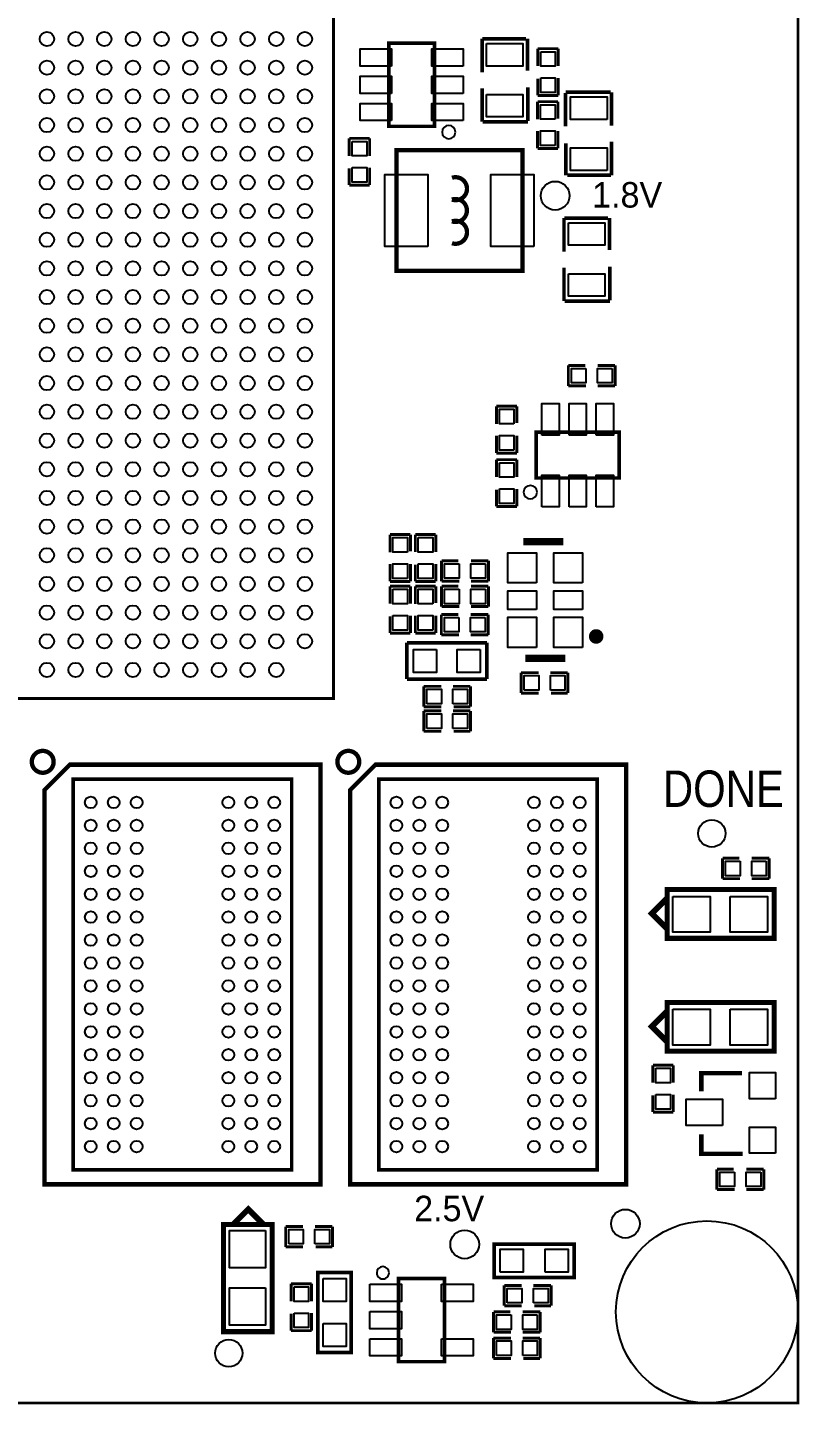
# Model space of a CAD drawing. Extents: x -9.4 to 80, y -0.1 to 86.6.
# Drawn here: x 53.11 to 80.05, y -0.05 to 47.97 of the extents above; entities that cross this region are included whole.
import ezdxf

# ---------------------------------------------------------------- set-up
doc = ezdxf.new("R2010")
doc.units = 0
for name, color, linetype in [('BG_OUTLINE', 254, 'CONTINUOUS'), ('PG_SILKSCREEN_TOP', 2, 'CONTINUOUS'), ('PIN_TOP', 1, 'CONTINUOUS')]:
    doc.layers.add(name, color=color, linetype=linetype)

msp = doc.modelspace()

# ---------------------------------------------------------------- linework, layer by layer
at = {"layer": 'BG_OUTLINE', "const_width": 0.1}
msp.add_lwpolyline([(0, 0), (79.999992, 0), (79.999992, 79.999992), (0, 79.999992), (0, 0)], dxfattribs=at)
at = {"layer": 'PG_SILKSCREEN_TOP'}
for points, const_width in [([(23.791443, 24.56622), (63.791465, 24.56622), (63.791465, 64.566241), (23.791443, 64.566241), (23.791443, 24.56622)], 0.1), ([(68.975351, 47.578543), (68.975351, 46.410143)], 0.127), ([(70.512051, 47.578543), (68.988051, 47.578543)], 0.127), ([(70.562851, 46.460943), (70.562851, 47.578543)], 0.127), ([(65.717699, 44.52112), (65.717699, 47.421114), (67.317696, 47.421114), (67.317696, 44.52112), (65.717699, 44.52112)], 0.124993), ([(70.91995, 47.231351), (70.91995, 46.621751)], 0.1016), ([(71.63115, 47.231351), (70.91995, 47.231351)], 0.1016), ([(71.63115, 47.231351), (71.63115, 46.621751)], 0.1016), ([(70.91995, 45.601357), (70.91995, 46.185557)], 0.1016), ([(71.63115, 46.210957), (71.63115, 45.601357)], 0.1016), ([(68.975351, 44.682943), (68.975351, 45.851343)], 0.127), ([(70.575551, 45.876743), (70.575551, 44.708343)], 0.127), ([(71.63115, 45.596962), (70.91995, 45.596962)], 0.1016), ([(71.886572, 45.711339), (73.461372, 45.711339)], 0.127), ([(71.886572, 44.517539), (71.886572, 45.685939)], 0.127), ([(73.486772, 45.711339), (73.486772, 44.542939)], 0.127), ([(70.912609, 45.383831), (71.623809, 45.383831)], 0.1016), ([(70.912609, 44.769811), (70.912609, 45.379411)], 0.1016), ([(71.623809, 45.379411), (71.623809, 44.795211)], 0.1016), ([(70.575551, 44.682943), (69.000751, 44.682943)], 0.127), ([(70.912609, 43.749417), (70.912609, 44.359017)], 0.1016), ([(71.623809, 43.749417), (71.623809, 44.359017)], 0.1016), ([(64.340105, 44.102579), (64.340105, 43.492979)], 0.1016), ([(65.051305, 44.102579), (64.340105, 44.102579)], 0.1016), ([(65.051305, 44.102579), (65.051305, 43.492979)], 0.1016), ([(70.384238, 39.487246), (65.984425, 39.487246), (65.984425, 43.687441), (70.384238, 43.687441), (70.384238, 39.487246)], 0.150089), ([(70.912609, 43.749417), (71.623809, 43.749417)], 0.1016), ([(71.899272, 43.933339), (71.899272, 42.815739)], 0.127), ([(73.486772, 42.815739), (73.486772, 43.984139)], 0.127), ([(64.340105, 42.472585), (64.340105, 43.056785)], 0.1016), ([(65.051305, 43.082185), (65.051305, 42.472585)], 0.1016), ([(71.950072, 42.815739), (73.474072, 42.815739)], 0.127), ([(65.051305, 42.468165), (64.340105, 42.468165)], 0.1016), ([(71.833232, 41.325063), (71.833232, 40.156663)], 0.127), ([(73.369932, 41.325063), (71.845932, 41.325063)], 0.127), ([(73.420732, 40.207463), (73.420732, 41.325063)], 0.127), ([(71.833232, 38.429463), (71.833232, 39.597863)], 0.127), ([(73.433432, 39.623263), (73.433432, 38.454863)], 0.127), ([(73.433432, 38.429463), (71.858632, 38.429463)], 0.127), ([(71.984489, 35.471506), (71.984489, 36.182706)], 0.1016), ([(71.988909, 36.182706), (72.573109, 36.182706)], 0.1016), ([(73.618903, 36.182706), (73.009303, 36.182706)], 0.1016), ([(73.618903, 35.471506), (73.618903, 36.182706)], 0.1016), ([(72.598509, 35.471506), (71.988909, 35.471506)], 0.1016), ([(73.618903, 35.471506), (73.009303, 35.471506)], 0.1016), ([(69.477687, 34.761068), (70.188887, 34.761068)], 0.1016), ([(69.477687, 34.147074), (69.477687, 34.756674)], 0.1016), ([(70.188887, 34.756674), (70.188887, 34.172474)], 0.1016), ([(69.477687, 33.12668), (69.477687, 33.73628)], 0.1016), ([(70.188887, 33.12668), (70.188887, 33.73628)], 0.1016), ([(70.86125, 33.857921), (73.76127, 33.857921), (73.76127, 32.257924), (70.86125, 32.257924), (70.86125, 33.857921)], 0.124993), ([(69.477687, 33.12668), (70.188887, 33.12668)], 0.1016), ([(69.477687, 32.89935), (69.477687, 32.28975)], 0.1016), ([(70.188887, 32.89935), (69.477687, 32.89935)], 0.1016), ([(70.188887, 32.89935), (70.188887, 32.28975)], 0.1016), ([(69.477687, 31.269356), (69.477687, 31.853556)], 0.1016), ([(70.188887, 31.878956), (70.188887, 31.269356)], 0.1016), ([(70.188887, 31.264962), (69.477687, 31.264962)], 0.1016), ([(65.763191, 30.284369), (66.474391, 30.284369)], 0.1016), ([(65.763191, 29.670375), (65.763191, 30.279975)], 0.1016), ([(66.474391, 30.279975), (66.474391, 29.695775)], 0.1016), ([(66.646933, 30.284369), (66.646933, 29.674769)], 0.1016), ([(67.358133, 30.284369), (66.646933, 30.284369)], 0.1016), ([(67.358133, 30.284369), (67.358133, 29.674769)], 0.1016), ([(70.416445, 30.035221), (71.813445, 30.035221)], 0.254), ([(65.763191, 28.649981), (65.763191, 29.259581)], 0.1016), ([(66.474391, 28.649981), (66.474391, 29.259581)], 0.1016), ([(67.358133, 29.263975), (67.358133, 28.654375)], 0.1016), ([(67.563187, 28.658922), (67.563187, 29.370122)], 0.1016), ([(67.567581, 29.370122), (68.151781, 29.370122)], 0.1016), ([(69.197576, 29.370122), (68.587976, 29.370122)], 0.1016), ([(69.197576, 28.658922), (69.197576, 29.370122)], 0.1016), ([(66.646933, 28.654375), (66.646933, 29.238575)], 0.1016), ([(65.763191, 28.649981), (66.474391, 28.649981)], 0.1016), ([(65.763191, 28.482519), (65.763191, 27.872919)], 0.1016), ([(66.474391, 28.482519), (65.763191, 28.482519)], 0.1016), ([(66.474391, 28.482519), (66.474391, 27.872919)], 0.1016), ([(67.358133, 28.649981), (66.646933, 28.649981)], 0.1016), ([(66.646933, 28.482519), (67.358133, 28.482519)], 0.1016), ([(66.646933, 27.868499), (66.646933, 28.478124)], 0.1016), ([(67.358133, 28.478124), (67.358108, 27.893924)], 0.1016), ([(67.563187, 27.773986), (67.563187, 28.485186)], 0.1016), ([(68.177181, 28.658922), (67.567581, 28.658922)], 0.1016), ([(67.567581, 28.485186), (68.151781, 28.485186)], 0.1016), ([(69.197576, 28.658922), (68.587976, 28.658922)], 0.1016), ([(69.197576, 28.485186), (68.587976, 28.485186)], 0.1016), ([(69.197576, 27.773986), (69.197576, 28.485186)], 0.1016), ([(65.763191, 26.852524), (65.763191, 27.436724)], 0.1016), ([(66.474391, 27.462124), (66.474391, 26.852524)], 0.1016), ([(66.646908, 26.84813), (66.646933, 27.45773)], 0.1016), ([(67.358108, 26.84813), (67.358133, 27.45773)], 0.1016), ([(67.553535, 26.786942), (67.553535, 27.498142)], 0.1016), ([(67.557929, 27.498142), (68.142129, 27.498142)], 0.1016), ([(68.177181, 27.773986), (67.567581, 27.773986)], 0.1016), ([(69.187924, 27.498142), (68.578324, 27.498142)], 0.1016), ([(69.197576, 27.773986), (68.587976, 27.773986)], 0.1016), ([(69.187924, 26.786942), (69.187924, 27.498142)], 0.1016), ([(66.474391, 26.84813), (65.763191, 26.84813)], 0.1016), ([(66.646908, 26.84813), (67.358108, 26.84813)], 0.1016), ([(66.351633, 25.243714), (66.351633, 26.513714)], 0.127), ([(66.351633, 26.513714), (69.145633, 26.513714)], 0.127), ([(68.167529, 26.786942), (67.557929, 26.786942)], 0.1016), ([(69.187924, 26.786942), (68.578324, 26.786942)], 0.1016), ([(69.145633, 26.513714), (69.145633, 25.243714)], 0.127), ([(70.479945, 25.971221), (71.876945, 25.971221)], 0.254), ([(70.337197, 25.46919), (70.337197, 24.75799)], 0.1016), ([(70.337197, 25.46919), (70.946797, 25.46919)], 0.1016), ([(71.357592, 25.46919), (71.967192, 25.46919)], 0.1016), ([(71.971586, 25.46919), (71.971586, 24.75799)], 0.1016), ([(69.145633, 25.243714), (66.351633, 25.243714)], 0.127), ([(66.940074, 24.991924), (66.940074, 24.280724)], 0.1016), ([(66.940074, 24.991924), (67.549674, 24.991924)], 0.1016), ([(67.960469, 24.991924), (68.570069, 24.991924)], 0.1016), ([(68.574463, 24.991924), (68.574463, 24.280724)], 0.1016), ([(70.337197, 24.75799), (70.946797, 24.75799)], 0.1016), ([(71.967192, 24.75799), (71.382992, 24.75799)], 0.1016), ([(66.940074, 24.280724), (67.549674, 24.280724)], 0.1016), ([(66.940074, 24.135766), (66.940074, 23.424566)], 0.1016), ([(66.940074, 24.135766), (67.549674, 24.135766)], 0.1016), ([(67.960469, 24.135766), (68.570069, 24.135766)], 0.1016), ([(68.570069, 24.280724), (67.985869, 24.280724)], 0.1016), ([(68.574488, 24.135766), (68.574488, 23.424566)], 0.1016), ([(66.940074, 23.424566), (67.549674, 23.424566)], 0.1016), ([(68.570069, 23.424566), (67.985869, 23.424566)], 0.1016), ([(63.339193, 7.626934), (53.704007, 7.626934), (53.704007, 21.372957), (54.593007, 22.261957), (63.339193, 22.261957), (63.339193, 7.626934)], 0.1524), ([(74.002646, 7.626934), (64.367461, 7.626934), (64.367461, 21.372957), (65.256461, 22.261957), (74.002646, 22.261957), (74.002646, 7.626934)], 0.1524), ([(62.3316, 21.751646), (54.7116, 21.751646), (54.7116, 8.137246), (62.3316, 8.137246), (62.3316, 21.751646)], 0.127), ([(72.995053, 21.751646), (65.375053, 21.751646), (65.375053, 8.137246), (72.995053, 8.137246), (72.995053, 21.751646)], 0.127), ([(77.361923, 18.287644), (77.361923, 18.998844)], 0.1016), ([(77.366343, 18.998844), (77.950543, 18.998844)], 0.1016), ([(78.996337, 18.998844), (78.386737, 18.998844)], 0.1016), ([(78.996337, 18.287644), (78.996337, 18.998844)], 0.1016), ([(77.975943, 18.287644), (77.366343, 18.287644)], 0.1016), ([(78.996337, 18.287644), (78.386737, 18.287644)], 0.1016), ([(79.16451, 17.728921), (79.16451, 16.204921), (75.43071, 16.204921), (75.43071, 17.906721), (79.16451, 17.906721), (79.16451, 17.728921)], 0.1778), ([(75.40531, 17.551121), (75.37991, 17.551121), (74.89731, 17.068521), (75.37991, 16.585921), (75.40531, 16.585921)], 0.2032), ([(79.16451, 13.793953), (79.16451, 12.269953), (75.43071, 12.269953), (75.43071, 13.971753), (79.16451, 13.971753), (79.16451, 13.793953)], 0.1778), ([(75.40531, 13.616153), (75.37991, 13.616153), (74.89731, 13.133553), (75.37991, 12.650953), (75.40531, 12.650953)], 0.2032), ([(74.937214, 11.779301), (74.937214, 11.169701)], 0.1016), ([(75.648414, 11.779301), (74.937214, 11.779301)], 0.1016), ([(75.648414, 11.779301), (75.648414, 11.169701)], 0.1016), ([(76.625323, 10.870184), (76.625323, 11.505184), (78.047723, 11.505184)], 0.1524), ([(74.937214, 10.149307), (74.937214, 10.733507)], 0.1016), ([(75.648414, 10.758907), (75.648414, 10.149307)], 0.1016), ([(75.648414, 10.144887), (74.937214, 10.144887)], 0.1016), ([(76.625323, 9.371584), (76.625323, 8.685784), (78.073123, 8.685784)], 0.1524), ([(77.169899, 7.443622), (77.169899, 8.154822)], 0.1016), ([(77.174319, 8.154822), (77.758519, 8.154822)], 0.1016), ([(78.804313, 8.154822), (78.194713, 8.154822)], 0.1016), ([(78.804313, 7.443622), (78.804313, 8.154822)], 0.1016), ([(77.783919, 7.443622), (77.174319, 7.443622)], 0.1016), ([(78.804313, 7.443622), (78.194713, 7.443622)], 0.1016), ([(61.297515, 6.248705), (61.297515, 6.274105), (60.814915, 6.756705), (60.332315, 6.274105), (60.332315, 6.248705)], 0.2032), ([(61.475315, 2.489505), (59.951315, 2.489505), (59.951315, 6.223305), (61.653115, 6.223305), (61.653115, 2.489505), (61.475315, 2.489505)], 0.1778), ([(62.121059, 6.156071), (62.121059, 5.444871)], 0.1016), ([(62.121059, 6.156071), (62.730659, 6.156071)], 0.1016), ([(63.141454, 6.156071), (63.751054, 6.156071)], 0.1016), ([(63.755448, 6.156071), (63.755448, 5.444871)], 0.1016), ([(62.121059, 5.444871), (62.730659, 5.444871)], 0.1016), ([(63.751054, 5.444871), (63.166854, 5.444871)], 0.1016), ([(72.190127, 4.376268), (69.396127, 4.376268), (69.396127, 5.544668), (72.190127, 5.544668), (72.190127, 4.376268)], 0.127), ([(63.24407, 1.761973), (63.24407, 4.555973), (64.41247, 4.555973), (64.41247, 1.761973), (63.24407, 1.761973)], 0.127), ([(67.659733, 4.343146), (67.659733, 1.443152), (66.059736, 1.443152), (66.059736, 4.343146), (67.659733, 4.343146)], 0.124993), ([(62.312677, 4.159098), (62.312677, 3.549498)], 0.1016), ([(63.023877, 4.159098), (62.312677, 4.159098)], 0.1016), ([(63.023877, 4.159098), (63.023877, 3.549498)], 0.1016), ([(69.748806, 4.100957), (69.748806, 3.389757)], 0.1016), ([(69.748806, 4.100957), (70.358406, 4.100957)], 0.1016), ([(70.769201, 4.100957), (71.378801, 4.100957)], 0.1016), ([(71.383195, 4.100957), (71.383195, 3.389757)], 0.1016), ([(69.748806, 3.389757), (70.358406, 3.389757)], 0.1016), ([(71.378801, 3.389757), (70.794601, 3.389757)], 0.1016), ([(62.312677, 2.529103), (62.312677, 3.113303)], 0.1016), ([(63.023877, 3.138703), (63.023877, 2.529103)], 0.1016), ([(69.371362, 2.468245), (69.371362, 3.179445)], 0.1016), ([(69.375757, 3.179445), (69.959957, 3.179445)], 0.1016), ([(71.005751, 3.179445), (70.396151, 3.179445)], 0.1016), ([(71.005751, 2.468245), (71.005751, 3.179445)], 0.1016), ([(63.023877, 2.524709), (62.312677, 2.524709)], 0.1016), ([(69.985357, 2.468245), (69.375757, 2.468245)], 0.1016), ([(71.005751, 2.468245), (70.396151, 2.468245)], 0.1016), ([(69.371362, 2.265807), (69.371362, 1.554607)], 0.1016), ([(69.371362, 2.265807), (69.980962, 2.265807)], 0.1016), ([(70.391757, 2.265807), (71.001357, 2.265807)], 0.1016), ([(71.005751, 2.265807), (71.005751, 1.554607)], 0.1016), ([(69.371362, 1.554607), (69.980962, 1.554607)], 0.1016), ([(71.001357, 1.554607), (70.417157, 1.554607)], 0.1016)]:
    msp.add_lwpolyline(points, dxfattribs=dict(at, const_width=const_width))
for points in [[(68.047311, 44.32013, 1), (67.578905, 44.320118, 1)], [(70.894448, 31.762522, 1), (70.426072, 31.762502, 1)], [(65.729028, 4.544162, 1), (65.29802, 4.544138, 1)]]:
    msp.add_lwpolyline(points, format="xyb", close=True, dxfattribs=at)
for points, const_width in [([(67.924223, 41.967353, 1.382222), (67.924223, 42.727347)], 0.150089), ([(67.924223, 41.207334, 1.373648), (67.924223, 41.967353)], 0.150089), ([(67.924223, 40.447341, 1.382222), (67.924223, 41.207334)], 0.150089), ([(73.083445, 26.733221, 1.000006), (72.829445, 26.733195, 0.999994), (73.083445, 26.733221)], 0.254), ([(54.0258, 22.361246, 1), (53.2638, 22.361246, 1), (54.0258, 22.361246)], 0.1524), ([(64.689253, 22.361246, 1), (63.927253, 22.361246, 1), (64.689253, 22.361246)], 0.1524)]:
    msp.add_lwpolyline(points, format="xyb", dxfattribs=dict(at, const_width=const_width))
at = {"layer": 'PIN_TOP'}
for points in [[(65.817686, 46.621141), (64.717689, 46.621141), (64.717689, 47.22114), (65.817686, 47.22114)], [(68.317707, 46.621141), (67.217709, 46.621141), (67.217709, 47.22114), (68.317707, 47.22114)], [(69.127751, 47.413443), (70.397751, 47.413443), (70.397751, 46.626043), (69.127751, 46.626043)], [(71.02155, 47.125357), (71.52955, 47.125357), (71.52955, 46.617357), (71.02155, 46.617357)], [(65.817686, 45.67113), (64.717689, 45.67113), (64.717689, 46.271129), (65.817686, 46.271129)], [(68.317707, 45.67113), (67.217709, 45.67113), (67.217709, 46.271129), (68.317707, 46.271129)], [(71.02155, 46.210957), (71.52955, 46.210957), (71.52955, 45.702957), (71.02155, 45.702957)], [(69.127751, 45.635443), (70.397751, 45.635443), (70.397751, 44.848043), (69.127751, 44.848043)], [(65.817686, 44.72112), (64.717689, 44.72112), (64.717689, 45.321118), (65.817686, 45.321118)], [(68.317707, 44.72112), (67.217709, 44.72112), (67.217709, 45.321118), (68.317707, 45.321118)], [(71.522209, 44.769811), (71.014209, 44.769811), (71.014209, 45.277811), (71.522209, 45.277811)], [(73.334372, 44.758839), (72.064372, 44.758839), (72.064372, 45.546239), (73.334372, 45.546239)], [(71.522209, 43.855411), (71.014209, 43.855411), (71.014209, 44.363411), (71.522209, 44.363411)], [(64.441705, 43.996585), (64.949705, 43.996585), (64.949705, 43.488585), (64.441705, 43.488585)], [(73.334372, 42.980839), (72.064372, 42.980839), (72.064372, 43.768239), (73.334372, 43.768239)], [(64.441705, 43.082185), (64.949705, 43.082185), (64.949705, 42.574185), (64.441705, 42.574185)], [(67.084258, 40.337397), (65.584159, 40.337397), (65.584159, 42.83729), (67.084258, 42.83729)], [(70.784479, 40.337397), (69.28438, 40.337397), (69.28438, 42.83729), (70.784479, 42.83729)], [(71.985632, 41.159963), (73.255632, 41.159963), (73.255632, 40.372563), (71.985632, 40.372563)], [(71.985632, 39.381963), (73.255632, 39.381963), (73.255632, 38.594563), (71.985632, 38.594563)], [(72.598509, 36.081106), (72.598509, 35.573106), (72.090509, 35.573106), (72.090509, 36.081106)], [(73.512909, 36.081106), (73.512909, 35.573106), (73.004909, 35.573106), (73.004909, 36.081106)], [(70.087287, 34.147074), (69.579287, 34.147074), (69.579287, 34.655074), (70.087287, 34.655074)], [(71.06125, 33.757921), (71.06125, 34.857919), (71.661249, 34.857919), (71.661249, 33.757921)], [(72.011261, 33.757921), (72.011261, 34.857919), (72.611259, 34.857919), (72.611259, 33.757921)], [(72.961271, 33.757921), (72.961271, 34.857919), (73.56127, 34.857919), (73.56127, 33.757921)], [(70.087287, 33.232674), (69.579287, 33.232674), (69.579287, 33.740674), (70.087287, 33.740674)], [(69.579287, 32.793356), (70.087287, 32.793356), (70.087287, 32.285356), (69.579287, 32.285356)], [(71.06125, 31.2579), (71.06125, 32.357898), (71.661249, 32.357898), (71.661249, 31.2579)], [(72.011261, 31.2579), (72.011261, 32.357898), (72.611259, 32.357898), (72.611259, 31.2579)], [(72.961271, 31.2579), (72.961271, 32.357898), (73.56127, 32.357898), (73.56127, 31.2579)], [(69.579287, 31.878956), (70.087287, 31.878956), (70.087287, 31.370956), (69.579287, 31.370956)], [(66.372791, 29.670375), (65.864791, 29.670375), (65.864791, 30.178375), (66.372791, 30.178375)], [(66.748533, 30.178375), (67.256533, 30.178375), (67.256533, 29.670375), (66.748533, 29.670375)], [(70.878344, 28.603207), (69.878346, 28.603207), (69.878346, 29.653217), (70.878344, 29.653217)], [(72.478544, 28.603207), (71.478546, 28.603207), (71.478546, 29.653217), (72.478544, 29.653217)], [(66.372791, 28.755975), (65.864791, 28.755975), (65.864791, 29.263975), (66.372791, 29.263975)], [(66.748533, 29.263975), (67.256533, 29.263975), (67.256533, 28.755975), (66.748533, 28.755975)], [(68.177181, 29.268522), (68.177181, 28.760522), (67.669181, 28.760522), (67.669181, 29.268522)], [(69.091581, 29.268522), (69.091581, 28.760522), (68.583581, 28.760522), (68.583581, 29.268522)], [(65.864791, 28.376524), (66.372791, 28.376524), (66.372791, 27.868524), (65.864791, 27.868524)], [(67.256533, 27.868524), (66.748533, 27.868524), (66.748533, 28.376524), (67.256533, 28.376524)], [(68.177181, 28.383586), (68.177181, 27.875586), (67.669181, 27.875586), (67.669181, 28.383586)], [(69.091581, 28.383586), (69.091581, 27.875586), (68.583581, 27.875586), (68.583581, 28.383586)], [(70.878344, 27.678215), (69.878346, 27.678215), (69.878346, 28.328226), (70.878344, 28.328226)], [(72.478544, 27.678215), (71.478546, 27.678215), (71.478546, 28.328226), (72.478544, 28.328226)], [(65.864791, 27.462124), (66.372791, 27.462124), (66.372791, 26.954124), (65.864791, 26.954124)], [(67.256533, 26.954124), (66.748533, 26.954124), (66.748533, 27.462124), (67.256533, 27.462124)], [(68.167529, 27.396542), (68.167529, 26.888542), (67.659529, 26.888542), (67.659529, 27.396542)], [(69.081929, 27.396542), (69.081929, 26.888542), (68.573929, 26.888542), (68.573929, 27.396542)], [(70.878344, 26.353224), (69.878346, 26.353224), (69.878346, 27.403235), (70.878344, 27.403235)], [(72.478544, 26.353224), (71.478546, 26.353224), (71.478546, 27.403235), (72.478544, 27.403235)], [(67.386683, 26.278764), (67.386683, 25.478664), (66.586583, 25.478664), (66.586583, 26.278764)], [(68.910683, 26.278764), (68.910683, 25.478664), (68.110583, 25.478664), (68.110583, 26.278764)], [(70.443192, 24.85959), (70.443192, 25.36759), (70.951192, 25.36759), (70.951192, 24.85959)], [(71.357592, 24.85959), (71.357592, 25.36759), (71.865592, 25.36759), (71.865592, 24.85959)], [(67.046069, 24.382324), (67.046069, 24.890324), (67.554069, 24.890324), (67.554069, 24.382324)], [(67.960469, 24.382324), (67.960469, 24.890324), (68.468469, 24.890324), (68.468469, 24.382324)], [(67.046069, 23.526166), (67.046069, 24.034166), (67.554069, 24.034166), (67.554069, 23.526166)], [(67.960469, 23.526166), (67.960469, 24.034166), (68.468469, 24.034166), (68.468469, 23.526166)], [(77.975943, 18.897244), (77.975943, 18.389244), (77.467943, 18.389244), (77.467943, 18.897244)], [(78.890343, 18.897244), (78.890343, 18.389244), (78.382343, 18.389244), (78.382343, 18.897244)], [(75.634913, 17.668075), (76.934911, 17.668075), (76.934911, 16.418166), (75.634913, 16.418166)], [(77.634909, 17.668075), (78.934907, 17.668075), (78.934907, 16.418166), (77.634909, 16.418166)], [(75.634913, 13.733107), (76.934911, 13.733107), (76.934911, 12.483198), (75.634913, 12.483198)], [(77.634909, 13.733107), (78.934907, 13.733107), (78.934907, 12.483198), (77.634909, 12.483198)], [(75.038814, 11.673307), (75.546814, 11.673307), (75.546814, 11.165307), (75.038814, 11.165307)], [(79.213977, 10.613225), (78.303869, 10.613225), (78.303869, 11.523332), (79.213977, 11.523332)], [(75.038814, 10.758907), (75.546814, 10.758907), (75.546814, 10.250907), (75.038814, 10.250907)], [(77.36393, 9.683331), (76.09393, 9.683331), (76.09393, 10.593438), (77.36393, 10.593438)], [(79.213977, 8.71333), (78.303869, 8.71333), (78.303869, 9.623438), (79.213977, 9.623438)], [(77.783919, 8.053222), (77.783919, 7.545222), (77.275919, 7.545222), (77.275919, 8.053222)], [(78.698319, 8.053222), (78.698319, 7.545222), (78.190319, 7.545222), (78.190319, 8.053222)], [(61.414469, 6.019101), (61.414469, 4.719104), (60.164561, 4.719104), (60.164561, 6.019101)], [(62.227054, 5.546471), (62.227054, 6.054471), (62.735054, 6.054471), (62.735054, 5.546471)], [(63.141454, 5.546471), (63.141454, 6.054471), (63.649454, 6.054471), (63.649454, 5.546471)], [(69.605677, 4.560418), (69.605677, 5.360518), (70.405777, 5.360518), (70.405777, 4.560418)], [(71.180477, 4.560418), (71.180477, 5.360518), (71.980577, 5.360518), (71.980577, 4.560418)], [(63.42822, 4.346423), (64.22832, 4.346423), (64.22832, 3.546323), (63.42822, 3.546323)], [(61.414469, 4.019105), (61.414469, 2.719108), (60.164561, 2.719108), (60.164561, 4.019105)], [(62.414277, 4.053103), (62.922277, 4.053103), (62.922277, 3.545103), (62.414277, 3.545103)], [(65.059725, 4.143172), (66.159723, 4.143172), (66.159723, 3.543173), (65.059725, 3.543173)], [(67.559745, 4.143172), (68.659743, 4.143172), (68.659743, 3.543173), (67.559745, 3.543173)], [(69.854801, 3.491357), (69.854801, 3.999357), (70.362801, 3.999357), (70.362801, 3.491357)], [(70.769201, 3.491357), (70.769201, 3.999357), (71.277201, 3.999357), (71.277201, 3.491357)], [(62.414277, 3.138703), (62.922277, 3.138703), (62.922277, 2.630703), (62.414277, 2.630703)], [(65.059725, 3.193161), (66.159723, 3.193161), (66.159723, 2.593162), (65.059725, 2.593162)], [(69.985357, 3.077845), (69.985357, 2.569845), (69.477357, 2.569845), (69.477357, 3.077845)], [(70.899757, 3.077845), (70.899757, 2.569845), (70.391757, 2.569845), (70.391757, 3.077845)], [(63.42822, 2.771623), (64.22832, 2.771623), (64.22832, 1.971523), (63.42822, 1.971523)], [(65.059725, 2.24315), (66.159723, 2.24315), (66.159723, 1.643151), (65.059725, 1.643151)], [(67.559745, 2.24315), (68.659743, 2.24315), (68.659743, 1.643151), (67.559745, 1.643151)], [(69.477357, 1.656207), (69.477357, 2.164207), (69.985357, 2.164207), (69.985357, 1.656207)], [(70.391757, 1.656207), (70.391757, 2.164207), (70.899757, 2.164207), (70.899757, 1.656207)]]:
    msp.add_lwpolyline(points, close=True, dxfattribs=at)
for centre, radius in [((53.79146, 47.566224), 0.249999), ((54.791458, 47.566224), 0.249999), ((55.791456, 47.566224), 0.249999), ((56.791454, 47.566224), 0.249999), ((57.791452, 47.566224), 0.249999), ((58.79145, 47.566224), 0.249999), ((59.791448, 47.566224), 0.249999), ((60.791446, 47.566224), 0.249999), ((61.791444, 47.566224), 0.249999), ((62.791442, 47.566224), 0.249999), ((53.79146, 46.566226), 0.249999), ((54.791458, 46.566226), 0.249999), ((55.791456, 46.566226), 0.249999), ((56.791454, 46.566226), 0.249999), ((57.791452, 46.566226), 0.249999), ((58.79145, 46.566226), 0.249999), ((59.791448, 46.566226), 0.249999), ((60.791446, 46.566226), 0.249999), ((61.791444, 46.566226), 0.249999), ((62.791442, 46.566226), 0.249999), ((53.79146, 45.566228), 0.249999), ((54.791458, 45.566228), 0.249999), ((55.791456, 45.566228), 0.249999), ((56.791454, 45.566228), 0.249999), ((57.791452, 45.566228), 0.249999), ((58.79145, 45.566228), 0.249999), ((59.791448, 45.566228), 0.249999), ((60.791446, 45.566228), 0.249999), ((61.791444, 45.566228), 0.249999), ((62.791442, 45.566228), 0.249999), ((53.79146, 44.56623), 0.249999), ((54.791458, 44.56623), 0.249999), ((55.791456, 44.56623), 0.249999), ((56.791454, 44.56623), 0.249999), ((57.791452, 44.56623), 0.249999), ((58.79145, 44.56623), 0.249999), ((59.791448, 44.56623), 0.249999), ((60.791446, 44.56623), 0.249999), ((61.791444, 44.56623), 0.249999), ((62.791442, 44.56623), 0.249999), ((53.79146, 43.566232), 0.249999), ((54.791458, 43.566232), 0.249999), ((55.791456, 43.566232), 0.249999), ((56.791454, 43.566232), 0.249999), ((57.791452, 43.566232), 0.249999), ((58.79145, 43.566232), 0.249999), ((59.791448, 43.566232), 0.249999), ((60.791446, 43.566232), 0.249999), ((61.791444, 43.566232), 0.249999), ((62.791442, 43.566232), 0.249999), ((53.79146, 42.566234), 0.249999), ((54.791458, 42.566234), 0.249999), ((55.791456, 42.566234), 0.249999), ((56.791454, 42.566234), 0.249999), ((57.791452, 42.566234), 0.249999), ((58.79145, 42.566234), 0.249999), ((59.791448, 42.566234), 0.249999), ((60.791446, 42.566234), 0.249999), ((61.791444, 42.566234), 0.249999), ((62.791442, 42.566234), 0.249999), ((71.525638, 42.103243), 0.499999), ((53.79146, 41.566236), 0.249999), ((54.791458, 41.566236), 0.249999), ((55.791456, 41.566236), 0.249999), ((56.791454, 41.566236), 0.249999), ((57.791452, 41.566236), 0.249999), ((58.79145, 41.566236), 0.249999), ((59.791448, 41.566236), 0.249999), ((60.791446, 41.566236), 0.249999), ((61.791444, 41.566236), 0.249999), ((62.791442, 41.566236), 0.249999), ((53.79146, 40.566238), 0.249999), ((54.791458, 40.566238), 0.249999), ((55.791456, 40.566238), 0.249999), ((56.791454, 40.566238), 0.249999), ((57.791452, 40.566238), 0.249999), ((58.79145, 40.566238), 0.249999), ((59.791448, 40.566238), 0.249999), ((60.791446, 40.566238), 0.249999), ((61.791444, 40.566238), 0.249999), ((62.791442, 40.566238), 0.249999), ((53.79146, 39.56624), 0.249999), ((54.791458, 39.56624), 0.249999), ((55.791456, 39.56624), 0.249999), ((56.791454, 39.56624), 0.249999), ((57.791452, 39.56624), 0.249999), ((58.79145, 39.56624), 0.249999), ((59.791448, 39.56624), 0.249999), ((60.791446, 39.56624), 0.249999), ((61.791444, 39.56624), 0.249999), ((62.791442, 39.56624), 0.249999), ((53.79146, 38.566242), 0.249999), ((54.791458, 38.566242), 0.249999), ((55.791456, 38.566242), 0.249999), ((56.791454, 38.566242), 0.249999), ((57.791452, 38.566242), 0.249999), ((58.79145, 38.566242), 0.249999), ((59.791448, 38.566242), 0.249999), ((60.791446, 38.566242), 0.249999), ((61.791444, 38.566242), 0.249999), ((62.791442, 38.566242), 0.249999), ((53.79146, 37.566219), 0.249999), ((54.791458, 37.566219), 0.249999), ((55.791456, 37.566219), 0.249999), ((56.791454, 37.566219), 0.249999), ((57.791452, 37.566219), 0.249999), ((58.79145, 37.566219), 0.249999), ((59.791448, 37.566219), 0.249999), ((60.791446, 37.566219), 0.249999), ((61.791444, 37.566219), 0.249999), ((62.791442, 37.566219), 0.249999), ((53.79146, 36.566221), 0.249999), ((54.791458, 36.566221), 0.249999), ((55.791456, 36.566221), 0.249999), ((56.791454, 36.566221), 0.249999), ((57.791452, 36.566221), 0.249999), ((58.79145, 36.566221), 0.249999), ((59.791448, 36.566221), 0.249999), ((60.791446, 36.566221), 0.249999), ((61.791444, 36.566221), 0.249999), ((62.791442, 36.566221), 0.249999), ((53.79146, 35.566223), 0.249999), ((54.791458, 35.566223), 0.249999), ((55.791456, 35.566223), 0.249999), ((56.791454, 35.566223), 0.249999), ((57.791452, 35.566223), 0.249999), ((58.79145, 35.566223), 0.249999), ((59.791448, 35.566223), 0.249999), ((60.791446, 35.566223), 0.249999), ((61.791444, 35.566223), 0.249999), ((62.791442, 35.566223), 0.249999), ((53.79146, 34.566225), 0.249999), ((54.791458, 34.566225), 0.249999), ((55.791456, 34.566225), 0.249999), ((56.791454, 34.566225), 0.249999), ((57.791452, 34.566225), 0.249999), ((58.79145, 34.566225), 0.249999), ((59.791448, 34.566225), 0.249999), ((60.791446, 34.566225), 0.249999), ((61.791444, 34.566225), 0.249999), ((62.791442, 34.566225), 0.249999), ((53.79146, 33.566227), 0.249999), ((54.791458, 33.566227), 0.249999), ((55.791456, 33.566227), 0.249999), ((56.791454, 33.566227), 0.249999), ((57.791452, 33.566227), 0.249999), ((58.79145, 33.566227), 0.249999), ((59.791448, 33.566227), 0.249999), ((60.791446, 33.566227), 0.249999), ((61.791444, 33.566227), 0.249999), ((62.791442, 33.566227), 0.249999), ((53.79146, 32.566229), 0.249999), ((54.791458, 32.566229), 0.249999), ((55.791456, 32.566229), 0.249999), ((56.791454, 32.566229), 0.249999), ((57.791452, 32.566229), 0.249999), ((58.79145, 32.566229), 0.249999), ((59.791448, 32.566229), 0.249999), ((60.791446, 32.566229), 0.249999), ((61.791444, 32.566229), 0.249999), ((62.791442, 32.566229), 0.249999), ((53.79146, 31.566231), 0.249999), ((54.791458, 31.566231), 0.249999), ((55.791456, 31.566231), 0.249999), ((56.791454, 31.566231), 0.249999), ((57.791452, 31.566231), 0.249999), ((58.79145, 31.566231), 0.249999), ((59.791448, 31.566231), 0.249999), ((60.791446, 31.566231), 0.249999), ((61.791444, 31.566231), 0.249999), ((62.791442, 31.566231), 0.249999), ((53.79146, 30.566233), 0.249999), ((54.791458, 30.566233), 0.249999), ((55.791456, 30.566233), 0.249999), ((56.791454, 30.566233), 0.249999), ((57.791452, 30.566233), 0.249999), ((58.79145, 30.566233), 0.249999), ((59.791448, 30.566233), 0.249999), ((60.791446, 30.566233), 0.249999), ((61.791444, 30.566233), 0.249999), ((62.791442, 30.566233), 0.249999), ((53.79146, 29.566235), 0.249999), ((54.791458, 29.566235), 0.249999), ((55.791456, 29.566235), 0.249999), ((56.791454, 29.566235), 0.249999), ((57.791452, 29.566235), 0.249999), ((58.79145, 29.566235), 0.249999), ((59.791448, 29.566235), 0.249999), ((60.791446, 29.566235), 0.249999), ((61.791444, 29.566235), 0.249999), ((62.791442, 29.566235), 0.249999), ((53.79146, 28.566237), 0.249999), ((54.791458, 28.566237), 0.249999), ((55.791456, 28.566237), 0.249999), ((56.791454, 28.566237), 0.249999), ((57.791452, 28.566237), 0.249999), ((58.79145, 28.566237), 0.249999), ((59.791448, 28.566237), 0.249999), ((60.791446, 28.566237), 0.249999), ((61.791444, 28.566237), 0.249999), ((62.791442, 28.566237), 0.249999), ((53.79146, 27.566239), 0.249999), ((54.791458, 27.566239), 0.249999), ((55.791456, 27.566239), 0.249999), ((56.791454, 27.566239), 0.249999), ((57.791452, 27.566239), 0.249999), ((58.79145, 27.566239), 0.249999), ((59.791448, 27.566239), 0.249999), ((60.791446, 27.566239), 0.249999), ((61.791444, 27.566239), 0.249999), ((62.791442, 27.566239), 0.249999), ((53.79146, 26.566241), 0.249999), ((54.791458, 26.566241), 0.249999), ((55.791456, 26.566241), 0.249999), ((56.791454, 26.566241), 0.249999), ((57.791452, 26.566241), 0.249999), ((58.79145, 26.566241), 0.249999), ((59.791448, 26.566241), 0.249999), ((60.791446, 26.566241), 0.249999), ((61.791444, 26.566241), 0.249999), ((62.791442, 26.566241), 0.249999), ((53.79146, 25.566243), 0.249999), ((54.791458, 25.566243), 0.249999), ((55.791456, 25.566243), 0.249999), ((56.791454, 25.566243), 0.249999), ((57.791452, 25.566243), 0.249999), ((58.79145, 25.566243), 0.249999), ((59.791448, 25.566243), 0.249999), ((60.791446, 25.566243), 0.249999), ((61.791444, 25.566243), 0.249999), ((55.321708, 20.944434), 0.2032), ((56.121605, 20.944434), 0.2032), ((56.921705, 20.944434), 0.2032), ((60.121495, 20.944434), 0.2032), ((60.921595, 20.944434), 0.2032), ((61.721492, 20.944434), 0.2032), ((65.985161, 20.944434), 0.2032), ((66.785058, 20.944434), 0.2032), ((67.585158, 20.944434), 0.2032), ((70.784949, 20.944434), 0.2032), ((71.585049, 20.944434), 0.2032), ((72.384945, 20.944434), 0.2032), ((55.321708, 20.144334), 0.2032), ((56.121605, 20.144334), 0.2032), ((56.921705, 20.144334), 0.2032), ((60.121495, 20.144334), 0.2032), ((60.921595, 20.144334), 0.2032), ((61.721492, 20.144334), 0.2032), ((65.985161, 20.144334), 0.2032), ((66.785058, 20.144334), 0.2032), ((67.585158, 20.144334), 0.2032), ((70.784949, 20.144334), 0.2032), ((71.585049, 20.144334), 0.2032), ((72.384945, 20.144334), 0.2032), ((76.991997, 19.86501), 0.475056), ((55.321708, 19.344437), 0.2032), ((56.121605, 19.344437), 0.2032), ((56.921705, 19.344437), 0.2032), ((60.121495, 19.344437), 0.2032), ((60.921595, 19.344437), 0.2032), ((61.721492, 19.344437), 0.2032), ((65.985161, 19.344437), 0.2032), ((66.785058, 19.344437), 0.2032), ((67.585158, 19.344437), 0.2032), ((70.784949, 19.344437), 0.2032), ((71.585049, 19.344437), 0.2032), ((72.384945, 19.344437), 0.2032), ((55.321708, 18.544337), 0.2032), ((56.121605, 18.544337), 0.2032), ((56.921705, 18.544337), 0.2032), ((60.121495, 18.544337), 0.2032), ((60.921595, 18.544337), 0.2032), ((61.721492, 18.544337), 0.2032), ((65.985161, 18.544337), 0.2032), ((66.785058, 18.544337), 0.2032), ((67.585158, 18.544337), 0.2032), ((70.784949, 18.544337), 0.2032), ((71.585049, 18.544337), 0.2032), ((72.384945, 18.544337), 0.2032), ((55.321708, 17.744542), 0.2032), ((56.121605, 17.744542), 0.2032), ((56.921705, 17.744542), 0.2032), ((60.121495, 17.744542), 0.2032), ((60.921595, 17.744542), 0.2032), ((61.721492, 17.744542), 0.2032), ((65.985161, 17.744542), 0.2032), ((66.785058, 17.744542), 0.2032), ((67.585158, 17.744542), 0.2032), ((70.784949, 17.744542), 0.2032), ((71.585049, 17.744542), 0.2032), ((72.384945, 17.744542), 0.2032), ((55.321708, 16.944442), 0.2032), ((56.121605, 16.944442), 0.2032), ((56.921705, 16.944442), 0.2032), ((60.121495, 16.944442), 0.2032), ((60.921595, 16.944442), 0.2032), ((61.721492, 16.944442), 0.2032), ((65.985161, 16.944442), 0.2032), ((66.785058, 16.944442), 0.2032), ((67.585158, 16.944442), 0.2032), ((70.784949, 16.944442), 0.2032), ((71.585049, 16.944442), 0.2032), ((72.384945, 16.944442), 0.2032), ((55.321708, 16.144342), 0.2032), ((56.121605, 16.144342), 0.2032), ((56.921705, 16.144342), 0.2032), ((60.121495, 16.144342), 0.2032), ((60.921595, 16.144342), 0.2032), ((61.721492, 16.144342), 0.2032), ((65.985161, 16.144342), 0.2032), ((66.785058, 16.144342), 0.2032), ((67.585158, 16.144342), 0.2032), ((70.784949, 16.144342), 0.2032), ((71.585049, 16.144342), 0.2032), ((72.384945, 16.144342), 0.2032), ((55.321708, 15.344445), 0.2032), ((56.121605, 15.344445), 0.2032), ((56.921705, 15.344445), 0.2032), ((60.121495, 15.344445), 0.2032), ((60.921595, 15.344445), 0.2032), ((61.721492, 15.344445), 0.2032), ((65.985161, 15.344445), 0.2032), ((66.785058, 15.344445), 0.2032), ((67.585158, 15.344445), 0.2032), ((70.784949, 15.344445), 0.2032), ((71.585049, 15.344445), 0.2032), ((72.384945, 15.344445), 0.2032), ((55.321708, 14.544446), 0.2032), ((56.121605, 14.544446), 0.2032), ((56.921705, 14.544446), 0.2032), ((60.121495, 14.544446), 0.2032), ((60.921595, 14.544446), 0.2032), ((61.721492, 14.544446), 0.2032), ((65.985161, 14.544446), 0.2032), ((66.785058, 14.544446), 0.2032), ((67.585158, 14.544446), 0.2032), ((70.784949, 14.544446), 0.2032), ((71.585049, 14.544446), 0.2032), ((72.384945, 14.544446), 0.2032), ((55.321708, 13.74455), 0.2032), ((56.121605, 13.74455), 0.2032), ((56.921705, 13.74455), 0.2032), ((60.121495, 13.74455), 0.2032), ((60.921595, 13.74455), 0.2032), ((61.721492, 13.74455), 0.2032), ((65.985161, 13.74455), 0.2032), ((66.785058, 13.74455), 0.2032), ((67.585158, 13.74455), 0.2032), ((70.784949, 13.74455), 0.2032), ((71.585049, 13.74455), 0.2032), ((72.384945, 13.74455), 0.2032), ((55.321708, 12.94445), 0.2032), ((56.121605, 12.94445), 0.2032), ((56.921705, 12.94445), 0.2032), ((60.121495, 12.94445), 0.2032), ((60.921595, 12.94445), 0.2032), ((61.721492, 12.94445), 0.2032), ((65.985161, 12.94445), 0.2032), ((66.785058, 12.94445), 0.2032), ((67.585158, 12.94445), 0.2032), ((70.784949, 12.94445), 0.2032), ((71.585049, 12.94445), 0.2032), ((72.384945, 12.94445), 0.2032), ((55.321708, 12.14435), 0.2032), ((56.121605, 12.14435), 0.2032), ((56.921705, 12.14435), 0.2032), ((60.121495, 12.14435), 0.2032), ((60.921595, 12.14435), 0.2032), ((61.721492, 12.14435), 0.2032), ((65.985161, 12.14435), 0.2032), ((66.785058, 12.14435), 0.2032), ((67.585158, 12.14435), 0.2032), ((70.784949, 12.14435), 0.2032), ((71.585049, 12.14435), 0.2032), ((72.384945, 12.14435), 0.2032), ((55.321708, 11.344554), 0.2032), ((56.121605, 11.344554), 0.2032), ((56.921705, 11.344554), 0.2032), ((60.121495, 11.344554), 0.2032), ((60.921595, 11.344554), 0.2032), ((61.721492, 11.344554), 0.2032), ((65.985161, 11.344554), 0.2032), ((66.785058, 11.344554), 0.2032), ((67.585158, 11.344554), 0.2032), ((70.784949, 11.344554), 0.2032), ((71.585049, 11.344554), 0.2032), ((72.384945, 11.344554), 0.2032), ((55.321708, 10.544454), 0.2032), ((56.121605, 10.544454), 0.2032), ((56.921705, 10.544454), 0.2032), ((60.121495, 10.544454), 0.2032), ((60.921595, 10.544454), 0.2032), ((61.721492, 10.544454), 0.2032), ((65.985161, 10.544454), 0.2032), ((66.785058, 10.544454), 0.2032), ((67.585158, 10.544454), 0.2032), ((70.784949, 10.544454), 0.2032), ((71.585049, 10.544454), 0.2032), ((72.384945, 10.544454), 0.2032), ((55.321708, 9.744558), 0.2032), ((56.121605, 9.744558), 0.2032), ((56.921705, 9.744558), 0.2032), ((60.121495, 9.744558), 0.2032), ((60.921595, 9.744558), 0.2032), ((61.721492, 9.744558), 0.2032), ((65.985161, 9.744558), 0.2032), ((66.785058, 9.744558), 0.2032), ((67.585158, 9.744558), 0.2032), ((70.784949, 9.744558), 0.2032), ((71.585049, 9.744558), 0.2032), ((72.384945, 9.744558), 0.2032), ((55.321708, 8.944458), 0.2032), ((56.121605, 8.944458), 0.2032), ((56.921705, 8.944458), 0.2032), ((60.121495, 8.944458), 0.2032), ((60.921595, 8.944458), 0.2032), ((61.721492, 8.944458), 0.2032), ((65.985161, 8.944458), 0.2032), ((66.785058, 8.944458), 0.2032), ((67.585158, 8.944458), 0.2032), ((70.784949, 8.944458), 0.2032), ((71.585049, 8.944458), 0.2032), ((72.384945, 8.944458), 0.2032), ((73.975214, 6.253988), 0.499999), ((76.822452, 3.17754), 3.175), ((68.368088, 5.531129), 0.499999), ((60.134983, 1.737995), 0.475056)]:
    msp.add_circle(centre, radius, dxfattribs=at)

# ---------------------------------------------------------------- texts
at = {"layer": 'PG_SILKSCREEN_TOP'}
for s, p in [('1.8V', (72.815196, 41.689274)), ('2.5V', (66.604388, 6.339586))]:
    msp.add_text(s, height=0.889, dxfattribs=at).set_placement(p)
at = {"layer": 'PG_SILKSCREEN_TOP', "width": 0.86}
msp.add_text('DONE', height=1.27, dxfattribs=at).set_placement((75.285346, 20.788122))

doc.saveas('drawing.dxf')
